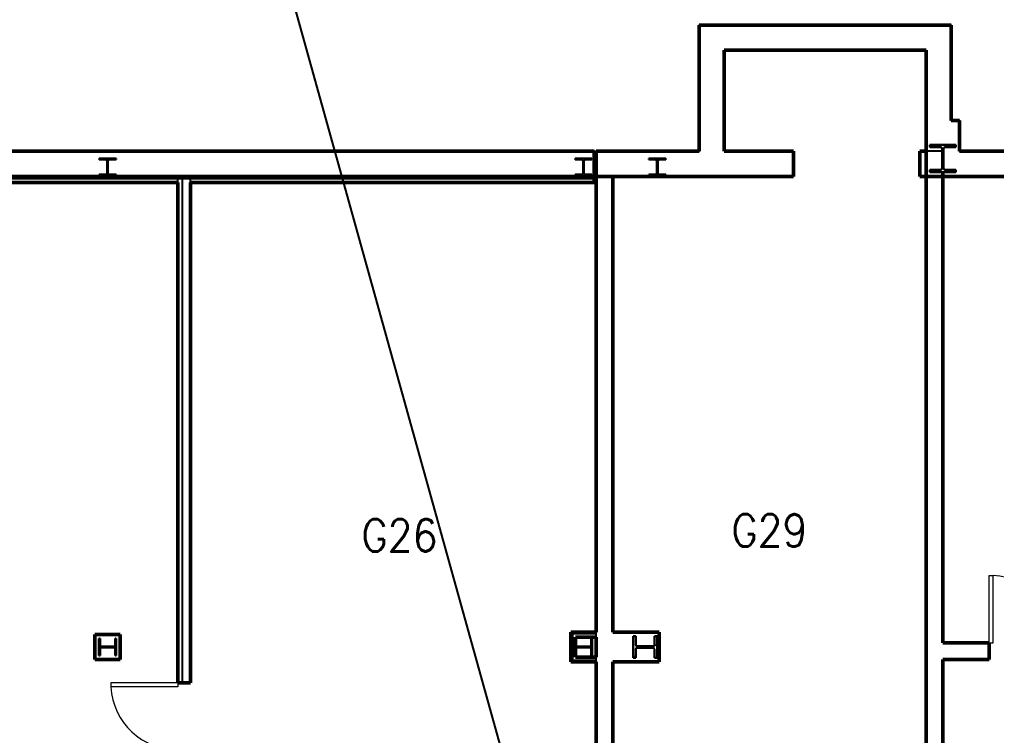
# Model space of a CAD drawing. Header units: inches. Extents: x -460 to 10305, y -938 to 5356.
# Drawn here: x 1470.9 to 1935.8, y 1001.2 to 1341.9 of the extents above; entities that cross this region are included whole.
import ezdxf
from ezdxf import colors
from ezdxf.entities.mleader import LeaderData, LeaderLine
from ezdxf.enums import TextEntityAlignment as Align
from ezdxf.math import Vec2, Vec3

# ---------------------------------------------------------------- set-up
doc = ezdxf.new("R2010")
doc.units = ezdxf.units.IN
doc.header["$MEASUREMENT"] = 0
doc.set_wipeout_variables(frame=1)
doc.layers.add('01-0263-G-DWG-BFP-ARCH$0$SP-COLUMNS', color=40, linetype='Continuous', lineweight=13)
for name, color, linetype in [('01-0263-G-DWG-BFP-ARCH$0$SP-DOOR', 5, 'Continuous'), ('01-0263-G-DWG-BFP-ARCH$0$SP-GROSS', 30, 'Continuous'), ('01-0263-G-DWG-BFP-ARCH$0$SP-RMNO', 7, 'Continuous'), ('01-0263-G-DWG-BFP-ARCH$0$SP-ROOM', 7, 'Continuous'), ('01-0263-G-DWG-BFP-ARCH$0$SP-WALL', 7, 'Continuous'), ('T-Detl-Wrko-ISD50184 Kitchen Ringer', 150, 'Continuous')]:
    doc.layers.add(name, color=color, linetype=linetype)
doc.layers.get('01-0263-G-DWG-BFP-ARCH$0$SP-ROOM').off()
doc.styles.add('01-0263-G-DWG-BFP-ARCH$0$ROMANS', font='ROMANS.shx', dxfattribs={"width": 0.9})

# ---------------------------------------------------------------- blocks, each defined once
blk = doc.blocks.new('01-0263-G-DWG-BFP-ARCH$0$W-Wide Flange-Column - W10X112-V8-GROUND FLOOR - PROPOSED')
at = {"layer": '01-0263-G-DWG-BFP-ARCH$0$SP-COLUMNS', "lineweight": 9}
h = blk.add_hatch(dxfattribs=at)
h.set_pattern_fill('FP_15', color=256, style=0, pattern_type=2)
h.set_pattern_definition([(315, (-320.972, 1059.713), (9.50352, 9.50352), []), (315, (-306.572, 1059.713), (9.50352, 9.50352), [])])
h.paths.add_polyline_path([(-5.21, -4.43), (-5.21, -5.68), (5.21, -5.68), (5.21, -4.43), (1.07, -4.43), (0.58, -4.23), (0.38, -3.74), (0.38, 3.74), (0.58, 4.23), (1.07, 4.43), (5.21, 4.43), (5.21, 5.68), (-5.21, 5.68), (-5.21, 4.43), (-1.07, 4.43), (-0.58, 4.23), (-0.38, 3.74), (-0.38, -3.74), (-0.58, -4.23), (-1.07, -4.43)], flags=0)
at = {"layer": '01-0263-G-DWG-BFP-ARCH$0$SP-COLUMNS', "lineweight": 30}
for p, q in [((5.21, 5.68), (-5.21, 5.68)), ((-5.21, 5.68), (-5.21, 4.43)), ((5.21, 4.43), (5.21, 5.68)), ((-5.21, 4.43), (-1.07, 4.43)), ((-0.38, 3.74), (-0.38, -3.74)), ((0.38, -3.74), (0.38, 3.74)), ((1.07, 4.43), (5.21, 4.43)), ((-1.07, -4.43), (-5.21, -4.43)), ((-5.21, -4.43), (-5.21, -5.68)), ((5.21, -4.43), (1.07, -4.43)), ((5.21, -5.68), (5.21, -4.43)), ((-5.21, -5.68), (5.21, -5.68))]:
    blk.add_line(p, q, dxfattribs=at)
for centre, start, end in [((-1.07, 3.74), 0, 90), ((1.07, 3.74), 90, 180), ((-1.07, -3.74), 270, 0), ((1.07, -3.74), 180, 270)]:
    blk.add_arc(centre, 0.688, start, end, dxfattribs=at)
blk = doc.blocks.new('01-0263-G-DWG-BFP-ARCH$0$W-Wide Flange-Column - W12X120-V41-GROUND FLOOR - PROPOSED')
at = {"layer": '01-0263-G-DWG-BFP-ARCH$0$SP-COLUMNS', "lineweight": 9}
h = blk.add_hatch(dxfattribs=at)
h.set_pattern_fill('FP_52', color=256, style=0, pattern_type=2)
h.set_pattern_definition([(45, (-1201.4, -553.472), (-9.50352, 9.50352), []), (45, (-1201.4, -539.072), (-9.50352, 9.50352), [])])
h.paths.add_polyline_path([(-6.16, -6.56), (6.16, -6.56), (6.16, -5.45), (1.25, -5.45), (0.8, -5.34), (0.47, -5.01), (0.35, -4.56), (0.35, 4.56), (0.47, 5.01), (0.8, 5.34), (1.25, 5.45), (6.16, 5.45), (6.16, 6.56), (-6.16, 6.56), (-6.16, 5.45), (-1.25, 5.45), (-0.8, 5.34), (-0.47, 5.01), (-0.36, 4.56), (-0.36, -4.56), (-0.47, -5.01), (-0.8, -5.34), (-1.25, -5.45), (-6.16, -5.45)], flags=0)
at = {"layer": '01-0263-G-DWG-BFP-ARCH$0$SP-COLUMNS', "lineweight": 30}
for p, q in [((6.16, 6.56), (-6.16, 6.56)), ((-6.16, 6.56), (-6.16, 5.45)), ((-6.16, 5.45), (-1.25, 5.45)), ((1.25, 5.45), (6.16, 5.45)), ((6.16, 5.45), (6.16, 6.56)), ((-0.36, 4.56), (-0.36, -4.56)), ((0.35, -4.56), (0.35, 4.56)), ((-1.25, -5.45), (-6.16, -5.45)), ((-6.16, -5.45), (-6.16, -6.56)), ((-6.16, -6.56), (6.16, -6.56)), ((6.16, -5.45), (1.25, -5.45)), ((6.16, -6.56), (6.16, -5.45))]:
    blk.add_line(p, q, dxfattribs=at)
for centre, start, end in [((-1.25, 4.56), 0, 90), ((1.25, 4.56), 90, 180), ((-1.25, -4.56), 270, 0), ((1.25, -4.56), 180, 270)]:
    blk.add_arc(centre, 0.895, start, end, dxfattribs=at)
blk = doc.blocks.new('01-0263-G-DWG-BFP-ARCH$0$W-Wide Flange-Column - W8X40-V52-GROUND FLOOR - PROPOSED')
at = {"layer": '01-0263-G-DWG-BFP-ARCH$0$SP-COLUMNS', "lineweight": 9}
h = blk.add_hatch(dxfattribs=at)
h.set_pattern_fill('FP_64', color=256, style=0, pattern_type=2)
h.set_pattern_definition([(315, (-320.972, 803.9), (9.50352, 9.50352), []), (315, (-306.572, 803.9), (9.50352, 9.50352), [])])
h.paths.add_polyline_path([(-4.04, -3.57), (-4.04, -4.13), (4.03, -4.13), (4.03, -3.57), (0.87, -3.57), (0.38, -3.36), (0.18, -2.88), (0.18, 2.87), (0.38, 3.36), (0.87, 3.56), (4.03, 3.56), (4.03, 4.12), (-4.04, 4.12), (-4.04, 3.56), (-0.87, 3.56), (-0.38, 3.36), (-0.18, 2.87), (-0.18, -2.88), (-0.38, -3.36), (-0.87, -3.57)], flags=0)
at = {"layer": '01-0263-G-DWG-BFP-ARCH$0$SP-COLUMNS', "lineweight": 30}
for p, q in [((4.03, 4.12), (-4.04, 4.12)), ((-4.04, 4.12), (-4.04, 3.56)), ((-4.04, 3.56), (-0.87, 3.56)), ((-0.18, 2.87), (-0.18, -2.88)), ((0.18, -2.88), (0.18, 2.87)), ((0.87, 3.56), (4.03, 3.56)), ((4.03, 3.56), (4.03, 4.12)), ((-0.87, -3.57), (-4.04, -3.57)), ((-4.04, -3.57), (-4.04, -4.13)), ((-4.04, -4.13), (4.03, -4.13)), ((4.03, -3.57), (0.87, -3.57)), ((4.03, -4.13), (4.03, -3.57))]:
    blk.add_line(p, q, dxfattribs=at)
for centre, start, end in [((-0.87, 2.87), 0, 90), ((0.87, 2.87), 90, 180), ((-0.87, -2.88), 270, 0), ((0.87, -2.88), 180, 270)]:
    blk.add_arc(centre, 0.69, start, end, dxfattribs=at)
blk = doc.blocks.new('01-0263-G-DWG-BFP-ARCH$0$W-Wide Flange-Column - W8X40-V53-GROUND FLOOR - PROPOSED')
at = {"layer": '01-0263-G-DWG-BFP-ARCH$0$SP-COLUMNS', "lineweight": 9}
h = blk.add_hatch(dxfattribs=at)
h.set_pattern_fill('FP_65', color=256, style=0, pattern_type=2)
h.set_pattern_definition([(315, (-320.972, 1030.4), (9.50352, 9.50352), []), (315, (-306.572, 1030.4), (9.50352, 9.50352), [])])
h.paths.add_polyline_path([(-4.04, -3.57), (-4.04, -4.13), (4.03, -4.13), (4.03, -3.57), (0.87, -3.57), (0.38, -3.36), (0.18, -2.88), (0.18, 2.87), (0.38, 3.36), (0.87, 3.56), (4.03, 3.56), (4.03, 4.12), (-4.04, 4.12), (-4.04, 3.56), (-0.87, 3.56), (-0.38, 3.36), (-0.18, 2.87), (-0.18, -2.88), (-0.38, -3.36), (-0.87, -3.57)], flags=0)
at = {"layer": '01-0263-G-DWG-BFP-ARCH$0$SP-COLUMNS', "lineweight": 30}
for p, q in [((4.03, 4.12), (-4.04, 4.12)), ((-4.04, 4.12), (-4.04, 3.56)), ((-4.04, 3.56), (-0.87, 3.56)), ((-0.18, 2.87), (-0.18, -2.88)), ((0.18, -2.88), (0.18, 2.87)), ((0.87, 3.56), (4.03, 3.56)), ((4.03, 3.56), (4.03, 4.12)), ((-0.87, -3.57), (-4.04, -3.57)), ((-4.04, -3.57), (-4.04, -4.13)), ((-4.04, -4.13), (4.03, -4.13)), ((4.03, -3.57), (0.87, -3.57)), ((4.03, -4.13), (4.03, -3.57))]:
    blk.add_line(p, q, dxfattribs=at)
for centre, start, end in [((-0.87, 2.87), 0, 90), ((0.87, 2.87), 90, 180), ((-0.87, -2.88), 270, 0), ((0.87, -2.88), 180, 270)]:
    blk.add_arc(centre, 0.69, start, end, dxfattribs=at)
blk = doc.blocks.new('01-0263-G-DWG-BFP-ARCH$0$W-Wide Flange-Column - W8X40-V57-GROUND FLOOR - PROPOSED')
at = {"layer": '01-0263-G-DWG-BFP-ARCH$0$SP-COLUMNS', "lineweight": 9}
h = blk.add_hatch(dxfattribs=at)
h.set_pattern_fill('FP_69', color=256, style=0, pattern_type=2)
h.set_pattern_definition([(45, (-803.9, -549.347), (-9.50352, 9.50352), []), (45, (-803.9, -534.947), (-9.50352, 9.50352), [])])
h.paths.add_polyline_path([(-4.04, -4.12), (4.03, -4.12), (4.03, -3.56), (0.87, -3.56), (0.38, -3.36), (0.18, -2.88), (0.18, 2.87), (0.38, 3.36), (0.87, 3.57), (4.03, 3.57), (4.03, 4.13), (-4.04, 4.13), (-4.04, 3.57), (-0.87, 3.57), (-0.38, 3.36), (-0.18, 2.87), (-0.18, -2.88), (-0.38, -3.36), (-0.87, -3.56), (-4.04, -3.56)], flags=0)
at = {"layer": '01-0263-G-DWG-BFP-ARCH$0$SP-COLUMNS', "lineweight": 30}
for p, q in [((4.03, 4.13), (-4.04, 4.13)), ((-4.04, 4.13), (-4.04, 3.57)), ((-4.04, 3.57), (-0.87, 3.57)), ((-0.18, 2.87), (-0.18, -2.88)), ((0.18, -2.88), (0.18, 2.87)), ((0.87, 3.57), (4.03, 3.57)), ((4.03, 3.57), (4.03, 4.13)), ((-0.87, -3.56), (-4.04, -3.56)), ((-4.04, -3.56), (-4.04, -4.12)), ((-4.04, -4.12), (4.03, -4.12)), ((4.03, -3.56), (0.87, -3.56)), ((4.03, -4.12), (4.03, -3.56))]:
    blk.add_line(p, q, dxfattribs=at)
for centre, start, end in [((-0.87, 2.87), 0, 90), ((0.87, 2.87), 90, 180), ((-0.87, -2.88), 270, 0), ((0.87, -2.88), 180, 270)]:
    blk.add_arc(centre, 0.69, start, end, dxfattribs=at)
blk = doc.blocks.new('01-0263-G-DWG-BFP-ARCH$0$W-Wide Flange-Column - W8X40-V58-GROUND FLOOR - PROPOSED')
at = {"layer": '01-0263-G-DWG-BFP-ARCH$0$SP-COLUMNS', "lineweight": 9}
h = blk.add_hatch(dxfattribs=at)
h.set_pattern_fill('FP_70', color=256, style=0, pattern_type=2)
h.set_pattern_definition([(45, (-1030.4, -549.347), (-9.50352, 9.50352), []), (45, (-1030.4, -534.947), (-9.50352, 9.50352), [])])
h.paths.add_polyline_path([(-4.04, -4.12), (4.03, -4.12), (4.03, -3.56), (0.87, -3.56), (0.38, -3.36), (0.18, -2.88), (0.18, 2.87), (0.38, 3.36), (0.87, 3.57), (4.03, 3.57), (4.03, 4.13), (-4.04, 4.13), (-4.04, 3.57), (-0.87, 3.57), (-0.38, 3.36), (-0.18, 2.87), (-0.18, -2.88), (-0.38, -3.36), (-0.87, -3.56), (-4.04, -3.56)], flags=0)
at = {"layer": '01-0263-G-DWG-BFP-ARCH$0$SP-COLUMNS', "lineweight": 30}
for p, q in [((4.03, 4.13), (-4.04, 4.13)), ((-4.04, 4.13), (-4.04, 3.57)), ((-4.04, 3.57), (-0.87, 3.57)), ((-0.18, 2.87), (-0.18, -2.88)), ((0.18, -2.88), (0.18, 2.87)), ((0.87, 3.57), (4.03, 3.57)), ((4.03, 3.57), (4.03, 4.13)), ((-0.87, -3.56), (-4.04, -3.56)), ((-4.04, -3.56), (-4.04, -4.12)), ((-4.04, -4.12), (4.03, -4.12)), ((4.03, -3.56), (0.87, -3.56)), ((4.03, -4.12), (4.03, -3.56))]:
    blk.add_line(p, q, dxfattribs=at)
for centre, start, end in [((-0.87, 2.87), 0, 90), ((0.87, 2.87), 90, 180), ((-0.87, -2.88), 270, 0), ((0.87, -2.88), 180, 270)]:
    blk.add_arc(centre, 0.69, start, end, dxfattribs=at)
blk = doc.blocks.new('01-0263-G-DWG-BFP-ARCH$0$W-Wide Flange-Column - W8X40-V70-GROUND FLOOR - PROPOSED')
at = {"layer": '01-0263-G-DWG-BFP-ARCH$0$SP-COLUMNS', "lineweight": 9}
h = blk.add_hatch(dxfattribs=at)
h.set_pattern_fill('FP_82', color=256, style=0, pattern_type=2)
h.set_pattern_definition([(45, (-1065.533, -549.347), (-9.50352, 9.50352), []), (45, (-1065.533, -534.947), (-9.50352, 9.50352), [])])
h.paths.add_polyline_path([(-4.04, -4.12), (4.03, -4.12), (4.03, -3.56), (0.87, -3.56), (0.38, -3.36), (0.18, -2.88), (0.18, 2.87), (0.38, 3.36), (0.87, 3.57), (4.03, 3.57), (4.03, 4.13), (-4.04, 4.13), (-4.04, 3.57), (-0.87, 3.57), (-0.38, 3.36), (-0.18, 2.87), (-0.18, -2.88), (-0.38, -3.36), (-0.87, -3.56), (-4.04, -3.56)], flags=0)
at = {"layer": '01-0263-G-DWG-BFP-ARCH$0$SP-COLUMNS', "lineweight": 30}
for p, q in [((4.03, 4.13), (-4.04, 4.13)), ((-4.04, 4.13), (-4.04, 3.57)), ((-4.04, 3.57), (-0.87, 3.57)), ((-0.18, 2.87), (-0.18, -2.88)), ((0.18, -2.88), (0.18, 2.87)), ((0.87, 3.57), (4.03, 3.57)), ((4.03, 3.57), (4.03, 4.13)), ((-0.87, -3.56), (-4.04, -3.56)), ((-4.04, -3.56), (-4.04, -4.12)), ((-4.04, -4.12), (4.03, -4.12)), ((4.03, -3.56), (0.87, -3.56)), ((4.03, -4.12), (4.03, -3.56))]:
    blk.add_line(p, q, dxfattribs=at)
for centre, start, end in [((-0.87, 2.87), 0, 90), ((0.87, 2.87), 90, 180), ((-0.87, -2.88), 270, 0), ((0.87, -2.88), 180, 270)]:
    blk.add_arc(centre, 0.69, start, end, dxfattribs=at)
blk = doc.blocks.new('01-0263-G-DWG-BFP-ARCH$0$Single-Flush - 2_8_ x 6_8_-319967-GROUND FLOOR - PROPOSED')
at = {"layer": '01-0263-G-DWG-BFP-ARCH$0$SP-DOOR', "lineweight": 20}
for p, q in [((14, -4), (14, -36)), ((16, -4), (14, -4)), ((16, -4), (16, -36)), ((16, -36), (14, -36))]:
    blk.add_line(p, q, dxfattribs=at)
at = {"layer": '01-0263-G-DWG-BFP-ARCH$0$SP-DOOR', "lineweight": 9}
blk.add_arc((16, -4), 32.07, 180, 266.4241, dxfattribs=at)
blk = doc.blocks.new('01-0263-G-DWG-BFP-ARCH$0$Single-Flush - 2_8_ x 6_8_-332649-GROUND FLOOR - PROPOSED')
at = {"layer": '01-0263-G-DWG-BFP-ARCH$0$SP-DOOR', "lineweight": 20}
for p, q in [((14, 3), (14, 35)), ((16, 35), (14, 35)), ((16, 3), (16, 35)), ((16, 3), (14, 3))]:
    blk.add_line(p, q, dxfattribs=at)
at = {"layer": '01-0263-G-DWG-BFP-ARCH$0$SP-DOOR', "lineweight": 9}
blk.add_arc((16, 3), 32.07, 93.5759, 180, dxfattribs=at)
blk = doc.blocks.new('01-0263-G-DWG-BFP-ARCH$0$FMGRM1')
at = {"style": '01-0263-G-DWG-BFP-ARCH$0$ROMANS', "width": 0.9}
for tag, p in [('RMAREA', (0, -0.2836)), ('DATA1', (0, -0.443)), ('DATA2', (0, -0.6024)), ('DATA3', (0, -0.7618)), ('DATA4', (0, -0.9213)), ('DATA5', (0, -1.0807))]:
    blk.add_attdef(tag, text='', height=0.1172, dxfattribs=at).set_placement(p, align=Align.CENTER)
at = {"linetype": 'Continuous'}
blk.add_wipeout([(-0.375, -0.125), (0.375, -0.125), (0.375, 0.125), (-0.375, 0.125)], dxfattribs=at)
at = {"layer": '01-0263-G-DWG-BFP-ARCH$0$SP-RMNO', "style": '01-0263-G-DWG-BFP-ARCH$0$ROMANS', "width": 0.9}
blk.add_attdef('RMNUMB', text='', height=0.16, dxfattribs=at).set_placement((0, 0), align=Align.MIDDLE)
blk = doc.blocks.new('01-0263-G-DWG-BFP-ARCH', base_point=(1295.16, 1352.86))
at = {"layer": '01-0263-G-DWG-BFP-ARCH$0$SP-WALL', "lineweight": 50}
for p, q in [((3089.16, 2688.86), (3089.16, 2628.86)), ((3209.16, 2688.86), (3089.16, 2688.86)), ((3209.16, 2643.36), (3209.16, 2688.86)), ((3101.16, 2628.86), (3101.16, 2676.86)), ((3101.16, 2676.86), (3197.16, 2676.86)), ((3197.16, 2676.86), (3197.16, 2640.86)), ((3197.16, 2640.86), (3197.16, 2628.86)), ((3213.16, 2643.36), (3209.16, 2643.36)), ((3213.16, 2628.86), (3213.16, 2643.36)), ((3039.16, 2628.86), (2435.66, 2628.86)), ((3039.16, 2613.96), (3039.16, 2628.96)), ((3089.16, 2628.86), (3040.16, 2628.86)), ((3040.16, 2628.86), (3040.16, 2399.86)), ((3134.16, 2628.86), (3101.16, 2628.86)), ((3134.16, 2616.86), (3134.16, 2628.86)), ((3197.16, 2628.86), (3194.16, 2628.86)), ((3194.16, 2628.86), (3194.16, 2616.86)), ((3197.16, 2628.86), (3197.16, 2268.86)), ((3345.16, 2628.86), (3213.16, 2628.86)), ((3205.16, 2394.86), (3205.16, 2618.8)), ((2003.16, 2616.86), (3039.16, 2616.86)), ((2074.66, 2613.86), (2841.16, 2613.86)), ((2841.16, 2613.86), (2841.16, 2375.86)), ((2847.16, 2613.86), (3040.16, 2613.86)), ((2847.16, 2375.86), (2847.16, 2613.86)), ((3134.16, 2616.86), (3040.16, 2616.86)), ((3048.16, 2399.86), (3048.16, 2616.86)), ((3194.16, 2616.86), (3735.16, 2616.86)), ((3028.16, 2399.86), (3028.16, 2385.86)), ((3040.16, 2399.86), (3028.16, 2399.86)), ((3070.16, 2399.86), (3048.16, 2399.86)), ((3070.16, 2385.86), (3070.16, 2399.86)), ((2813.66, 2398.86), (2801.66, 2398.86)), ((2801.66, 2398.86), (2801.66, 2386.86)), ((2813.66, 2386.86), (2813.66, 2398.86)), ((3030.41, 2396.9), (3030.41, 2397.61)), ((3030.41, 2397.61), (3040.16, 2397.61)), ((3040.16, 2397.61), (3040.16, 2388.11)), ((3227.16, 2394.86), (3205.16, 2394.86)), ((3227.16, 2386.86), (3227.16, 2394.86)), ((2801.66, 2386.86), (2813.66, 2386.86)), ((3028.16, 2385.86), (3040.16, 2385.86)), ((3030.41, 2388.11), (3030.41, 2388.83)), ((3040.16, 2388.11), (3030.41, 2388.11)), ((3040.16, 2385.86), (3040.16, 2219.86)), ((3048.16, 2219.86), (3048.16, 2385.86)), ((3048.16, 2385.86), (3070.16, 2385.86)), ((3205.16, 2386.86), (3227.16, 2386.86)), ((3205.16, 2268.86), (3205.16, 2386.86)), ((2841.16, 2375.86), (2847.16, 2375.86))]:
    blk.add_line(p, q, dxfattribs=at)
at = {"layer": '01-0263-G-DWG-BFP-ARCH$0$SP-WALL'}
for p, q in [((3204.8, 2628.86), (3197.16, 2628.86)), ((2003.16, 2615.86), (3039.16, 2615.86)), ((2841.16, 2613.86), (2841.16, 2615.86)), ((2843.16, 2615.86), (2843.16, 2375.86)), ((2847.16, 2613.86), (2847.16, 2615.86)), ((3028.91, 2399.11), (3028.91, 2386.61)), ((3040.16, 2399.11), (3028.91, 2399.11)), ((3040.16, 2397.61), (3040.16, 2399.86)), ((3028.91, 2386.61), (3040.16, 2386.61)), ((3040.16, 2385.86), (3040.16, 2388.11))]:
    blk.add_line(p, q, dxfattribs=at)
at = {"layer": '01-0263-G-DWG-BFP-ARCH$0$SP-COLUMNS'}
for name, p in [('01-0263-G-DWG-BFP-ARCH$0$W-Wide Flange-Column - W12X120-V41-GROUND FLOOR - PROPOSED', (3205.16, 2625.36)), ('01-0263-G-DWG-BFP-ARCH$0$W-Wide Flange-Column - W8X40-V57-GROUND FLOOR - PROPOSED', (2807.66, 2621.24)), ('01-0263-G-DWG-BFP-ARCH$0$W-Wide Flange-Column - W8X40-V58-GROUND FLOOR - PROPOSED', (3034.16, 2621.24)), ('01-0263-G-DWG-BFP-ARCH$0$W-Wide Flange-Column - W8X40-V70-GROUND FLOOR - PROPOSED', (3069.29, 2621.24))]:
    blk.add_blockref(name, p, dxfattribs=at)
at = {"layer": '01-0263-G-DWG-BFP-ARCH$0$SP-COLUMNS', "rotation": 89.99999999999984}
for name, p in [('01-0263-G-DWG-BFP-ARCH$0$W-Wide Flange-Column - W8X40-V52-GROUND FLOOR - PROPOSED', (2807.66, 2392.86)), ('01-0263-G-DWG-BFP-ARCH$0$W-Wide Flange-Column - W8X40-V53-GROUND FLOOR - PROPOSED', (3034.16, 2392.86)), ('01-0263-G-DWG-BFP-ARCH$0$W-Wide Flange-Column - W10X112-V8-GROUND FLOOR - PROPOSED', (3063.47, 2392.86))]:
    blk.add_blockref(name, p, dxfattribs=at)
at = {"layer": '01-0263-G-DWG-BFP-ARCH$0$SP-DOOR'}
for name, p, rotation in [('01-0263-G-DWG-BFP-ARCH$0$Single-Flush - 2_8_ x 6_8_-319967-GROUND FLOOR - PROPOSED', (3243.16, 2390.86), 180), ('01-0263-G-DWG-BFP-ARCH$0$Single-Flush - 2_8_ x 6_8_-332649-GROUND FLOOR - PROPOSED', (2844.16, 2359.86), 89.99999999999991)]:
    blk.add_blockref(name, p, dxfattribs=dict(at, rotation=rotation))
at = {"layer": '01-0263-G-DWG-BFP-ARCH$0$SP-ROOM'}
ref = blk.add_blockref('01-0263-G-DWG-BFP-ARCH$0$FMGRM1', (3122.66, 2448.36), dxfattribs=dict(at, xscale=96, yscale=96, zscale=96))
ref.add_attrib('RMNUMB', 'G29', dxfattribs={"layer": '01-0263-G-DWG-BFP-ARCH$0$SP-RMNO', "height": 15.36, "style": '01-0263-G-DWG-BFP-ARCH$0$ROMANS', "width": 0.9}).set_placement((3122.66, 2448.36), align=Align.MIDDLE)
ref = blk.add_blockref('01-0263-G-DWG-BFP-ARCH$0$FMGRM1', (2946.57, 2446), dxfattribs=dict(at, xscale=96, yscale=96, zscale=96))
ref.add_attrib('RMNUMB', 'G26', dxfattribs={"layer": '01-0263-G-DWG-BFP-ARCH$0$SP-RMNO', "height": 15.36, "style": '01-0263-G-DWG-BFP-ARCH$0$ROMANS', "width": 0.9}).set_placement((2946.57, 2446), align=Align.MIDDLE)
at = {"layer": '01-0263-G-DWG-BFP-ARCH$0$SP-GROSS'}
blk.add_lwpolyline([(1845.16, 2628.86), (3089.16, 2628.86), (3089.16, 2688.86), (3209.16, 2688.86), (3209.16, 2643.36), (3213.1, 2643.36), (3213.1, 2629.39), (3213.16, 2628.86), (3345.16, 2628.86)], dxfattribs=at)

msp = doc.modelspace()

# ---------------------------------------------------------------- block references
msp.add_blockref('01-0263-G-DWG-BFP-ARCH', (0.26, 3.26))

# ---------------------------------------------------------------- next in the draw order: leaders
at = {"layer": 'T-Detl-Wrko-ISD50184 Kitchen Ringer'}
ml = msp.add_multileader_mtext('Standard', dxfattribs=at)
ml.set_content('ISD50184\\PInstall a tie cable from the office, room G27 to the wall and tie in the external ringer.', color=256)
ml.set_leader_properties()
ml.build(insert=Vec2(0, 0))
ml.multileader.update_dxf_attribs({"text_right_attachment_type": 6, "dogleg_length": 0.36, "arrow_head_size": 0.18})
ctx = ml.context
ctx.base_point, ctx.char_height, ctx.arrow_head_size, ctx.landing_gap_size, ctx.plane_origin = Vec3(1243.15, 1474.44), 20, 0.18, 0.09, Vec3(803.64, 1058.45)
ctx.right_attachment = 6
notes = []
notes.append((ctx, [(1, (1, 1, 0), (1570.36, 1461.1), (-1, 0), 0.36, [(0, [(803.64, 1058.45)], 0, []), (1, [(1780.07, 707.38)], 0, [])])]))
ctx.mtext.insert, ctx.mtext.width, ctx.mtext.flow_direction = Vec3(1243.24, 1487.77), 342.1472, 5
for ctx, leaders in notes:
    for number, flags, end, landing, length, lines in leaders:
        leader = LeaderData()
        leader.index, (leader.has_last_leader_line, leader.has_dogleg_vector, leader.attachment_direction) = number, flags
        leader.last_leader_point, leader.dogleg_vector, leader.dogleg_length = Vec3(end), Vec3(landing), length
        for number, points, colour, breaks in lines:
            line = LeaderLine()
            line.index, line.vertices, line.color, line.breaks = number, Vec3.list(points), colors.encode_raw_color(colour), breaks
            leader.lines.append(line)
        ctx.leaders.append(leader)

doc.saveas('drawing.dxf')
